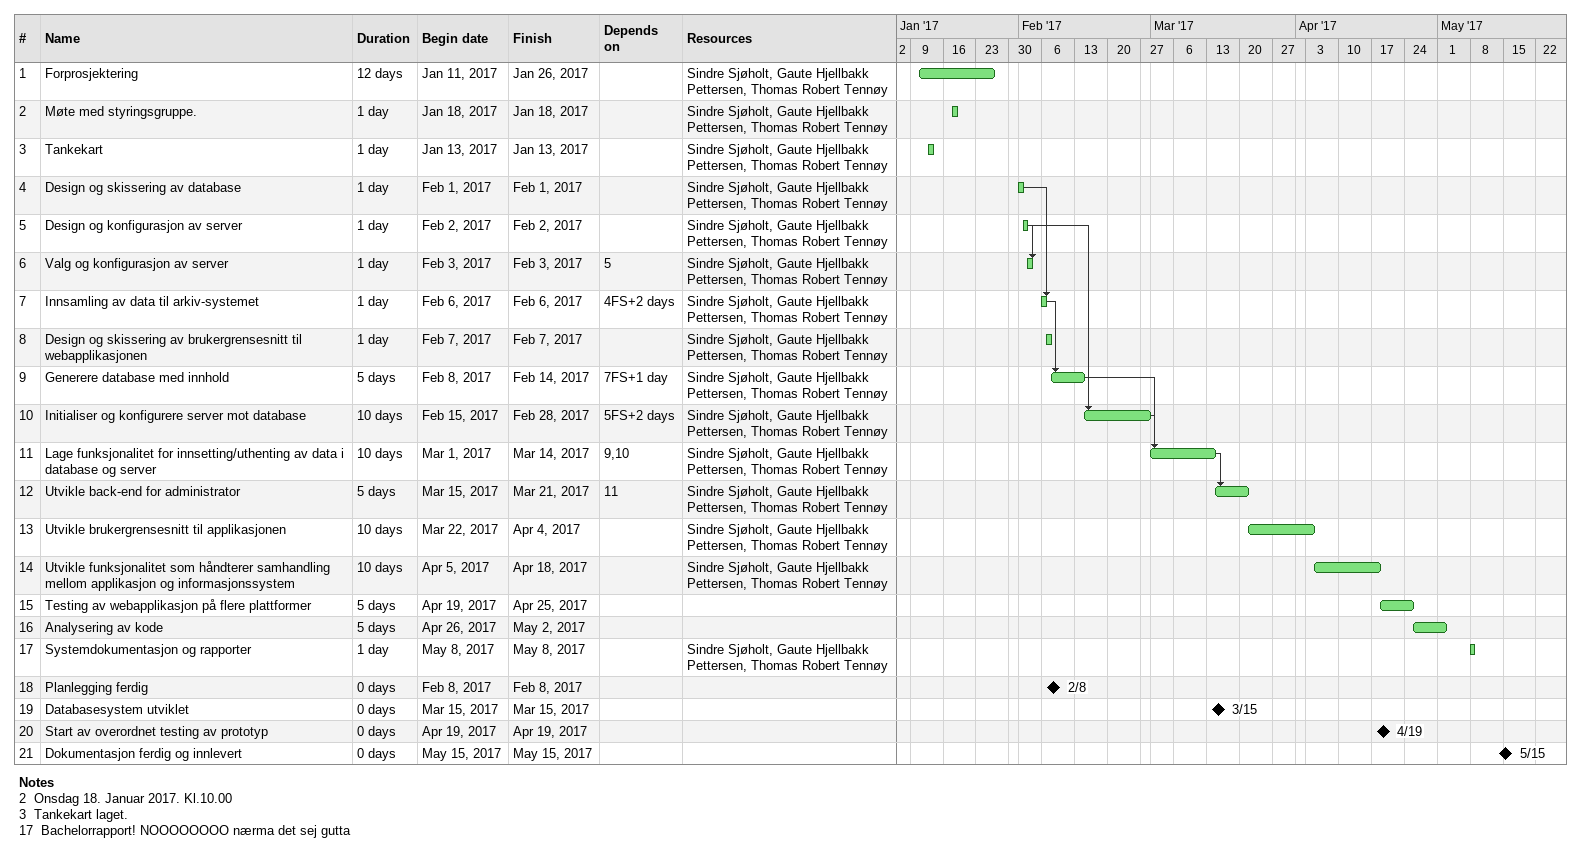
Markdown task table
| ID | Task | Duration | Start | Finish | Predecessors | Resources |
|---|---|---|---|---|---|---|
| 1 | Forprosjektering | 12d | 2017-01-11 | 2017-01-26 |  | Sindre Sjøholt, Gaute Hjellbakk Pettersen, Thomas Robert Tennøy |
| 2 | Møte med styringsgruppe. | 1d | 2017-01-18 | 2017-01-18 |  | Sindre Sjøholt, Gaute Hjellbakk Pettersen, Thomas Robert Tennøy |
| 3 | Tankekart | 1d | 2017-01-13 | 2017-01-13 |  | Sindre Sjøholt, Gaute Hjellbakk Pettersen, Thomas Robert Tennøy |
| 4 | Design og skissering av database | 1d | 2017-02-01 | 2017-02-01 |  | Sindre Sjøholt, Gaute Hjellbakk Pettersen, Thomas Robert Tennøy |
| 5 | Design og konfigurasjon av server | 1d | 2017-02-02 | 2017-02-02 |  | Sindre Sjøholt, Gaute Hjellbakk Pettersen, Thomas Robert Tennøy |
| 6 | Valg og konfigurasjon av server | 1d | 2017-02-03 | 2017-02-03 | 5 | Sindre Sjøholt, Gaute Hjellbakk Pettersen, Thomas Robert Tennøy |
| 7 | Innsamling av data til arkiv-systemet | 1d | 2017-02-06 | 2017-02-06 | 4FS+2d | Sindre Sjøholt, Gaute Hjellbakk Pettersen, Thomas Robert Tennøy |
| 8 | Design og skissering av brukergrensesnitt til webapplikasjonen | 1d | 2017-02-07 | 2017-02-07 |  | Sindre Sjøholt, Gaute Hjellbakk Pettersen, Thomas Robert Tennøy |
| 9 | Generere database med innhold | 5d | 2017-02-08 | 2017-02-14 | 7FS+1d | Sindre Sjøholt, Gaute Hjellbakk Pettersen, Thomas Robert Tennøy |
| 10 | Initialiser og konfigurere server mot database | 10d | 2017-02-15 | 2017-02-28 | 5FS+2d | Sindre Sjøholt, Gaute Hjellbakk Pettersen, Thomas Robert Tennøy |
| 11 | Lage funksjonalitet for innsetting/uthenting av data i database og server | 10d | 2017-03-01 | 2017-03-14 | 9, 10 | Sindre Sjøholt, Gaute Hjellbakk Pettersen, Thomas Robert Tennøy |
| 12 | Utvikle back-end for administrator | 5d | 2017-03-15 | 2017-03-21 | 11 | Sindre Sjøholt, Gaute Hjellbakk Pettersen, Thomas Robert Tennøy |
| 13 | Utvikle brukergrensesnitt til applikasjonen | 10d | 2017-03-22 | 2017-04-04 |  | Sindre Sjøholt, Gaute Hjellbakk Pettersen, Thomas Robert Tennøy |
| 14 | Utvikle funksjonalitet som håndterer samhandling mellom applikasjon og informasjonssystem | 10d | 2017-04-05 | 2017-04-18 |  | Sindre Sjøholt, Gaute Hjellbakk Pettersen, Thomas Robert Tennøy |
| 15 | Testing av webapplikasjon på flere plattformer | 5d | 2017-04-19 | 2017-04-25 |  |  |
| 16 | Analysering av kode | 5d | 2017-04-26 | 2017-05-02 |  |  |
| 17 | Systemdokumentasjon og rapporter | 1d | 2017-05-08 | 2017-05-08 |  | Sindre Sjøholt, Gaute Hjellbakk Pettersen, Thomas Robert Tennøy |
| 18 | Planlegging ferdig | 0d | 2017-02-08 | 2017-02-08 |  |  |
| 19 | Databasesystem utviklet | 0d | 2017-03-15 | 2017-03-15 |  |  |
| 20 | Start av overordnet testing av prototyp | 0d | 2017-04-19 | 2017-04-19 |  |  |
| 21 | Dokumentasjon ferdig og innlevert | 0d | 2017-05-15 | 2017-05-15 |  |  |

Notes
- 2: Onsdag 18. Januar 2017. Kl.10.00
- 3: Tankekart laget.
- 17: Bachelorrapport! NOOOOOOOO nærma det sej gutta
